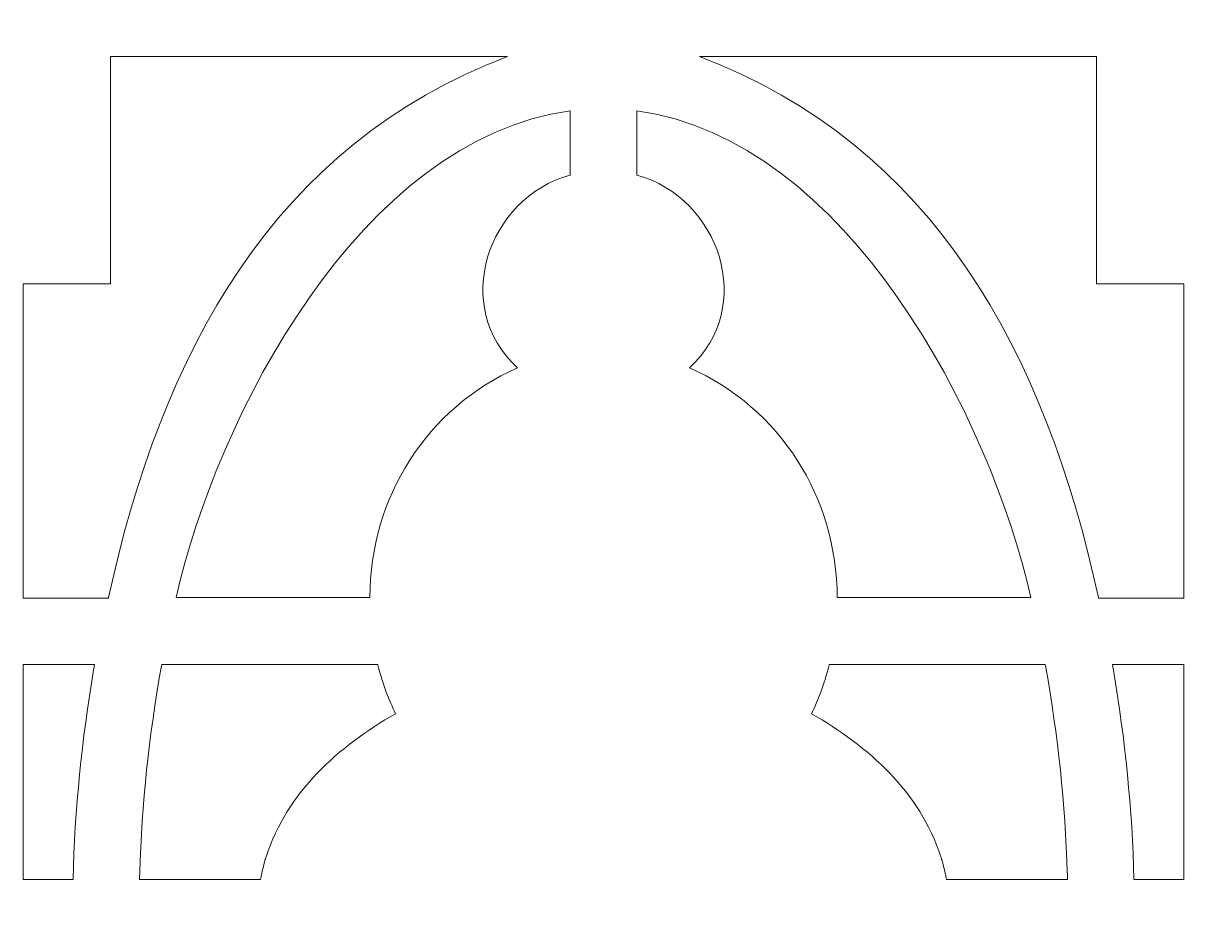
# Model space of a CAD drawing. Header units: centimetres. Extents: x -10 to 9.9, y -5 to 13.4.
# Drawn here: x 5.137 to 8.19, y 1.88 to 4.221 of the extents above; entities that cross this region are included whole.
import ezdxf

# ---------------------------------------------------------------- set-up
doc = ezdxf.new("R2010")
doc.units = ezdxf.units.CM
doc.header["$MEASUREMENT"] = 0
doc.layers.add('layer 1', color=7, linetype='Continuous')

msp = doc.modelspace()

# ---------------------------------------------------------------- linework, layer by layer
at = {"layer": 'layer 1', "color": 242, "lineweight": 9}
for points, knots in [([(0.17453, 13.44236), (0.17453, 13.44236), (0.34885, 13.44236), (0.34885, 13.44236), (0.34885, 13.44236), (0.34885, 13.44236), (9.75098, 13.44236), (9.75098, 13.44236), (9.75098, 13.44236), (9.75098, 13.44236), (9.9253, 13.44236), (9.9253, 13.44236), (9.9253, 13.44236), (9.9253, 13.44236), (9.9253, 13.26803), (9.9253, 13.26803), (9.9253, 13.26803), (9.9253, 13.26803), (9.9253, -4.82596), (9.9253, -4.82596), (9.9253, -4.82596), (9.9253, -4.82596), (9.9253, -5.00029), (9.9253, -5.00029), (9.9253, -5.00029), (9.9253, -5.00029), (9.75098, -5.00029), (9.75098, -5.00029), (9.75098, -5.00029), (9.75098, -5.00029), (0.34885, -5.00029), (0.34885, -5.00029), (0.34885, -5.00029), (0.34885, -5.00029), (0.17453, -5.00029), (0.17453, -5.00029), (0.17453, -5.00029), (0.17453, -5.00029), (0.17453, -4.82596), (0.17453, -4.82596), (0.17453, -4.82596), (0.17453, -4.82596), (0.17453, 13.26803), (0.17453, 13.26803), (0.17453, 13.26803), (0.17453, 13.26803), (0.17453, 13.44236), (0.17453, 13.44236)], [0, 0, 0, 0, 0.0769231, 0.0769231, 0.0769231, 0.0769231, 0.1538462, 0.1538462, 0.1538462, 0.1538462, 0.2307692, 0.2307692, 0.2307692, 0.2307692, 0.3076923, 0.3076923, 0.3076923, 0.3076923, 0.3846154, 0.3846154, 0.3846154, 0.3846154, 0.4615385, 0.4615385, 0.4615385, 0.4615385, 0.5384615, 0.5384615, 0.5384615, 0.5384615, 0.6153846, 0.6153846, 0.6153846, 0.6153846, 0.6923077, 0.6923077, 0.6923077, 0.6923077, 0.7692308, 0.7692308, 0.7692308, 0.7692308, 0.8461538, 0.8461538, 0.8461538, 0.8461538, 1, 1, 1, 1]), ([(5.1373, 2.7081), (5.1373, 2.7081), (5.1373, 3.53525), (5.1373, 3.53525), (5.1373, 3.53525), (5.1373, 3.53525), (5.35731, 3.53525), (5.35731, 3.53525), (5.35731, 3.53525), (5.35731, 3.53525), (5.36653, 3.53525), (5.36653, 3.53525), (5.36653, 3.53525), (5.36653, 3.53525), (5.36653, 4.13311), (5.36653, 4.13311), (5.36653, 4.13311), (5.36653, 4.13311), (6.41133, 4.13311), (6.41133, 4.13311), (6.41133, 4.13311), (5.79516, 3.90213), (5.49911, 3.34792), (5.36194, 2.70967), (5.36194, 2.70967), (5.36194, 2.70967), (5.36181, 2.70914), (5.36181, 2.70914), (5.36181, 2.70914), (5.36181, 2.70914), (5.36179, 2.70914), (5.36179, 2.70914), (5.36179, 2.70914), (5.36179, 2.70914), (5.36169, 2.70862), (5.36169, 2.70862), (5.36169, 2.70862), (5.36169, 2.70862), (5.36167, 2.7086), (5.36167, 2.7086), (5.36167, 2.7086), (5.36167, 2.7086), (5.36155, 2.7081), (5.36155, 2.7081), (5.36155, 2.7081), (5.36155, 2.7081), (5.36151, 2.7081), (5.36151, 2.7081), (5.36151, 2.7081), (5.36151, 2.7081), (5.1373, 2.7081), (5.1373, 2.7081)], [0, 0, 0, 0, 0.0714286, 0.0714286, 0.0714286, 0.0714286, 0.1428571, 0.1428571, 0.1428571, 0.1428571, 0.2142857, 0.2142857, 0.2142857, 0.2142857, 0.2857143, 0.2857143, 0.2857143, 0.2857143, 0.3571429, 0.3571429, 0.3571429, 0.3571429, 0.4285714, 0.4285714, 0.4285714, 0.4285714, 0.5, 0.5, 0.5, 0.5, 0.5714286, 0.5714286, 0.5714286, 0.5714286, 0.6428571, 0.6428571, 0.6428571, 0.6428571, 0.7142857, 0.7142857, 0.7142857, 0.7142857, 0.7857143, 0.7857143, 0.7857143, 0.7857143, 0.8571429, 0.8571429, 0.8571429, 0.8571429, 1, 1, 1, 1]), ([(6.91559, 4.13311), (6.91559, 4.13311), (7.96037, 4.13311), (7.96037, 4.13311), (7.96037, 4.13311), (7.96037, 4.13311), (7.96037, 3.53687), (7.96037, 3.53687), (7.96037, 3.53687), (7.96037, 3.53687), (7.96041, 3.53687), (7.96041, 3.53687), (7.96041, 3.53687), (7.96041, 3.53687), (7.96041, 3.53525), (7.96041, 3.53525), (7.96041, 3.53525), (7.96041, 3.53525), (7.96963, 3.53525), (7.96963, 3.53525), (7.96963, 3.53525), (7.96963, 3.53525), (7.97013, 3.53525), (7.97013, 3.53525), (7.97013, 3.53525), (7.97013, 3.53525), (7.97936, 3.53525), (7.97936, 3.53525), (7.97936, 3.53525), (7.97936, 3.53525), (7.97986, 3.53525), (7.97986, 3.53525), (7.97986, 3.53525), (7.97986, 3.53525), (7.98909, 3.53525), (7.98909, 3.53525), (7.98909, 3.53525), (7.98909, 3.53525), (7.98959, 3.53525), (7.98959, 3.53525), (7.98959, 3.53525), (7.98959, 3.53525), (7.99882, 3.53525), (7.99882, 3.53525), (7.99882, 3.53525), (7.99882, 3.53525), (7.99938, 3.53525), (7.99938, 3.53525), (7.99938, 3.53525), (7.99938, 3.53525), (8.0086, 3.53525), (8.0086, 3.53525), (8.0086, 3.53525), (8.0086, 3.53525), (8.00911, 3.53525), (8.00911, 3.53525), (8.00911, 3.53525), (8.00911, 3.53525), (8.01832, 3.53525), (8.01832, 3.53525), (8.01832, 3.53525), (8.01832, 3.53525), (8.01888, 3.53525), (8.01888, 3.53525), (8.01888, 3.53525), (8.01888, 3.53525), (8.02811, 3.53525), (8.02811, 3.53525), (8.02811, 3.53525), (8.02811, 3.53525), (8.02862, 3.53525), (8.02862, 3.53525), (8.02862, 3.53525), (8.02862, 3.53525), (8.03784, 3.53525), (8.03784, 3.53525), (8.03784, 3.53525), (8.03784, 3.53525), (8.03839, 3.53525), (8.03839, 3.53525), (8.03839, 3.53525), (8.03839, 3.53525), (8.04762, 3.53525), (8.04762, 3.53525), (8.04762, 3.53525), (8.04762, 3.53525), (8.04812, 3.53525), (8.04812, 3.53525), (8.04812, 3.53525), (8.04812, 3.53525), (8.05734, 3.53525), (8.05734, 3.53525), (8.05734, 3.53525), (8.05734, 3.53525), (8.05788, 3.53525), (8.05788, 3.53525), (8.05788, 3.53525), (8.05788, 3.53525), (8.0671, 3.53525), (8.0671, 3.53525), (8.0671, 3.53525), (8.0671, 3.53525), (8.0676, 3.53525), (8.0676, 3.53525), (8.0676, 3.53525), (8.0676, 3.53525), (8.07683, 3.53525), (8.07683, 3.53525), (8.07683, 3.53525), (8.07683, 3.53525), (8.0774, 3.53525), (8.0774, 3.53525), (8.0774, 3.53525), (8.0774, 3.53525), (8.08661, 3.53525), (8.08661, 3.53525), (8.08661, 3.53525), (8.08661, 3.53525), (8.08712, 3.53525), (8.08712, 3.53525), (8.08712, 3.53525), (8.08712, 3.53525), (8.09633, 3.53525), (8.09633, 3.53525), (8.09633, 3.53525), (8.09633, 3.53525), (8.0969, 3.53525), (8.0969, 3.53525), (8.0969, 3.53525), (8.0969, 3.53525), (8.10611, 3.53525), (8.10611, 3.53525), (8.10611, 3.53525), (8.10611, 3.53525), (8.10663, 3.53525), (8.10663, 3.53525), (8.10663, 3.53525), (8.10663, 3.53525), (8.11583, 3.53525), (8.11583, 3.53525), (8.11583, 3.53525), (8.11583, 3.53525), (8.1164, 3.53525), (8.1164, 3.53525), (8.1164, 3.53525), (8.1164, 3.53525), (8.12563, 3.53525), (8.12563, 3.53525), (8.12563, 3.53525), (8.12563, 3.53525), (8.12613, 3.53525), (8.12613, 3.53525), (8.12613, 3.53525), (8.12613, 3.53525), (8.13535, 3.53525), (8.13535, 3.53525), (8.13535, 3.53525), (8.13535, 3.53525), (8.13585, 3.53525), (8.13585, 3.53525), (8.13585, 3.53525), (8.13585, 3.53525), (8.14509, 3.53525), (8.14509, 3.53525), (8.14509, 3.53525), (8.14509, 3.53525), (8.14559, 3.53525), (8.14559, 3.53525), (8.14559, 3.53525), (8.14559, 3.53525), (8.15481, 3.53525), (8.15481, 3.53525), (8.15481, 3.53525), (8.15481, 3.53525), (8.15536, 3.53525), (8.15536, 3.53525), (8.15536, 3.53525), (8.15536, 3.53525), (8.16459, 3.53525), (8.16459, 3.53525), (8.16459, 3.53525), (8.16459, 3.53525), (8.16509, 3.53525), (8.16509, 3.53525), (8.16509, 3.53525), (8.16509, 3.53525), (8.17432, 3.53525), (8.17432, 3.53525), (8.17432, 3.53525), (8.17432, 3.53525), (8.17487, 3.53525), (8.17487, 3.53525), (8.17487, 3.53525), (8.17487, 3.53525), (8.18409, 3.53525), (8.18409, 3.53525), (8.18409, 3.53525), (8.18409, 3.53525), (8.18459, 3.53525), (8.18459, 3.53525), (8.18459, 3.53525), (8.18459, 3.53525), (8.18959, 3.53525), (8.18959, 3.53525), (8.18959, 3.53525), (8.18959, 3.53525), (8.18959, 2.7081), (8.18959, 2.7081), (8.18959, 2.7081), (8.18959, 2.7081), (7.96538, 2.7081), (7.96538, 2.7081), (7.96538, 2.7081), (7.96538, 2.7081), (7.96536, 2.7081), (7.96536, 2.7081), (7.96536, 2.7081), (7.96536, 2.7081), (7.96523, 2.70862), (7.96523, 2.70862), (7.96523, 2.70862), (7.96523, 2.70862), (7.96522, 2.70867), (7.96522, 2.70867), (7.96522, 2.70867), (7.96522, 2.70867), (7.96511, 2.70915), (7.96511, 2.70915), (7.96511, 2.70915), (7.96511, 2.70915), (7.96509, 2.70914), (7.96509, 2.70914), (7.96509, 2.70914), (7.96509, 2.70914), (7.96497, 2.70967), (7.96497, 2.70967), (7.96497, 2.70967), (7.82779, 3.34792), (7.53175, 3.90211), (6.91559, 4.13311)], [0, 0, 0, 0, 0.0163934, 0.0163934, 0.0163934, 0.0163934, 0.0327869, 0.0327869, 0.0327869, 0.0327869, 0.0491803, 0.0491803, 0.0491803, 0.0491803, 0.0655738, 0.0655738, 0.0655738, 0.0655738, 0.0819672, 0.0819672, 0.0819672, 0.0819672, 0.0983607, 0.0983607, 0.0983607, 0.0983607, 0.1147541, 0.1147541, 0.1147541, 0.1147541, 0.1311475, 0.1311475, 0.1311475, 0.1311475, 0.147541, 0.147541, 0.147541, 0.147541, 0.1639344, 0.1639344, 0.1639344, 0.1639344, 0.1803279, 0.1803279, 0.1803279, 0.1803279, 0.1967213, 0.1967213, 0.1967213, 0.1967213, 0.2131148, 0.2131148, 0.2131148, 0.2131148, 0.2295082, 0.2295082, 0.2295082, 0.2295082, 0.2459016, 0.2459016, 0.2459016, 0.2459016, 0.2622951, 0.2622951, 0.2622951, 0.2622951, 0.2786885, 0.2786885, 0.2786885, 0.2786885, 0.295082, 0.295082, 0.295082, 0.295082, 0.3114754, 0.3114754, 0.3114754, 0.3114754, 0.3278689, 0.3278689, 0.3278689, 0.3278689, 0.3442623, 0.3442623, 0.3442623, 0.3442623, 0.3606557, 0.3606557, 0.3606557, 0.3606557, 0.3770492, 0.3770492, 0.3770492, 0.3770492, 0.3934426, 0.3934426, 0.3934426, 0.3934426, 0.4098361, 0.4098361, 0.4098361, 0.4098361, 0.4262295, 0.4262295, 0.4262295, 0.4262295, 0.442623, 0.442623, 0.442623, 0.442623, 0.4590164, 0.4590164, 0.4590164, 0.4590164, 0.4754098, 0.4754098, 0.4754098, 0.4754098, 0.4918033, 0.4918033, 0.4918033, 0.4918033, 0.5081967, 0.5081967, 0.5081967, 0.5081967, 0.5245902, 0.5245902, 0.5245902, 0.5245902, 0.5409836, 0.5409836, 0.5409836, 0.5409836, 0.557377, 0.557377, 0.557377, 0.557377, 0.5737705, 0.5737705, 0.5737705, 0.5737705, 0.5901639, 0.5901639, 0.5901639, 0.5901639, 0.6065574, 0.6065574, 0.6065574, 0.6065574, 0.6229508, 0.6229508, 0.6229508, 0.6229508, 0.6393443, 0.6393443, 0.6393443, 0.6393443, 0.6557377, 0.6557377, 0.6557377, 0.6557377, 0.6721311, 0.6721311, 0.6721311, 0.6721311, 0.6885246, 0.6885246, 0.6885246, 0.6885246, 0.704918, 0.704918, 0.704918, 0.704918, 0.7213115, 0.7213115, 0.7213115, 0.7213115, 0.7377049, 0.7377049, 0.7377049, 0.7377049, 0.7540984, 0.7540984, 0.7540984, 0.7540984, 0.7704918, 0.7704918, 0.7704918, 0.7704918, 0.7868852, 0.7868852, 0.7868852, 0.7868852, 0.8032787, 0.8032787, 0.8032787, 0.8032787, 0.8196721, 0.8196721, 0.8196721, 0.8196721, 0.8360656, 0.8360656, 0.8360656, 0.8360656, 0.852459, 0.852459, 0.852459, 0.852459, 0.8688525, 0.8688525, 0.8688525, 0.8688525, 0.8852459, 0.8852459, 0.8852459, 0.8852459, 0.9016393, 0.9016393, 0.9016393, 0.9016393, 0.9180328, 0.9180328, 0.9180328, 0.9180328, 0.9344262, 0.9344262, 0.9344262, 0.9344262, 0.9508197, 0.9508197, 0.9508197, 0.9508197, 0.9672131, 0.9672131, 0.9672131, 0.9672131, 1, 1, 1, 1]), ([(5.5398, 2.7097), (5.64386, 3.1806), (6.02413, 3.91689), (6.57605, 3.99058), (6.57605, 3.99058), (6.57605, 3.99058), (6.57605, 3.82145), (6.57605, 3.82145), (6.57605, 3.82145), (6.35687, 3.76107), (6.26203, 3.47465), (6.43728, 3.31412), (6.43728, 3.31412), (6.43728, 3.31412), (6.43724, 3.3141), (6.43724, 3.3141), (6.43724, 3.3141), (6.19733, 3.20758), (6.05053, 2.9736), (6.04875, 2.70967), (6.04875, 2.70967), (6.04875, 2.70967), (5.5398, 2.7097), (5.5398, 2.7097)], [0, 0, 0, 0, 0.1428571, 0.1428571, 0.1428571, 0.1428571, 0.2857143, 0.2857143, 0.2857143, 0.2857143, 0.4285714, 0.4285714, 0.4285714, 0.4285714, 0.5714286, 0.5714286, 0.5714286, 0.5714286, 0.7142857, 0.7142857, 0.7142857, 0.7142857, 1, 1, 1, 1]), ([(7.7871, 2.70967), (7.68307, 3.18058), (7.30275, 3.91689), (6.75086, 3.99058), (6.75086, 3.99058), (6.75086, 3.99058), (6.75086, 3.82146), (6.75086, 3.82146), (6.75086, 3.82146), (6.97004, 3.76107), (7.06488, 3.47465), (6.88963, 3.31412), (6.88963, 3.31412), (6.88963, 3.31412), (6.88967, 3.3141), (6.88967, 3.3141), (6.88967, 3.3141), (7.12963, 3.20757), (7.2764, 2.9736), (7.27816, 2.70967), (7.27816, 2.70967), (7.27816, 2.70967), (7.7871, 2.70967), (7.7871, 2.70967)], [0, 0, 0, 0, 0.1428571, 0.1428571, 0.1428571, 0.1428571, 0.2857143, 0.2857143, 0.2857143, 0.2857143, 0.4285714, 0.4285714, 0.4285714, 0.4285714, 0.5714286, 0.5714286, 0.5714286, 0.5714286, 0.7142857, 0.7142857, 0.7142857, 0.7142857, 1, 1, 1, 1]), ([(5.1373, 1.96795), (5.1373, 1.96795), (5.1373, 2.53377), (5.1373, 2.53377), (5.1373, 2.53377), (5.1373, 2.53377), (5.32479, 2.53377), (5.32479, 2.53377), (5.32479, 2.53377), (5.32479, 2.53377), (5.32362, 2.52687), (5.32362, 2.52687), (5.32362, 2.52687), (5.32362, 2.52687), (5.32361, 2.52687), (5.32361, 2.52687), (5.32361, 2.52687), (5.32361, 2.52687), (5.3236, 2.52687), (5.3236, 2.52687), (5.3236, 2.52687), (5.3236, 2.52687), (5.32358, 2.52687), (5.32358, 2.52687), (5.32358, 2.52687), (5.32358, 2.52687), (5.32211, 2.51837), (5.32211, 2.51837), (5.32211, 2.51837), (5.32211, 2.51837), (5.32209, 2.51837), (5.32209, 2.51837), (5.32209, 2.51837), (5.32209, 2.51837), (5.32207, 2.51837), (5.32207, 2.51837), (5.32207, 2.51837), (5.32207, 2.51837), (5.32206, 2.51837), (5.32206, 2.51837), (5.32206, 2.51837), (5.29188, 2.33651), (5.27277, 2.15213), (5.26824, 1.96795), (5.26824, 1.96795), (5.26824, 1.96795), (5.26822, 1.96795), (5.26822, 1.96795), (5.26822, 1.96795), (5.26822, 1.96795), (5.1373, 1.96795), (5.1373, 1.96795)], [0, 0, 0, 0, 0.0714286, 0.0714286, 0.0714286, 0.0714286, 0.1428571, 0.1428571, 0.1428571, 0.1428571, 0.2142857, 0.2142857, 0.2142857, 0.2142857, 0.2857143, 0.2857143, 0.2857143, 0.2857143, 0.3571429, 0.3571429, 0.3571429, 0.3571429, 0.4285714, 0.4285714, 0.4285714, 0.4285714, 0.5, 0.5, 0.5, 0.5, 0.5714286, 0.5714286, 0.5714286, 0.5714286, 0.6428571, 0.6428571, 0.6428571, 0.6428571, 0.7142857, 0.7142857, 0.7142857, 0.7142857, 0.7857143, 0.7857143, 0.7857143, 0.7857143, 0.8571429, 0.8571429, 0.8571429, 0.8571429, 1, 1, 1, 1]), ([(6.11644, 2.40399), (5.96579, 2.31756), (5.83162, 2.19838), (5.77641, 2.0276), (5.77641, 2.0276), (5.77641, 2.0276), (5.77639, 2.0276), (5.77639, 2.0276), (5.77639, 2.0276), (5.77639, 2.0276), (5.77575, 2.02565), (5.77575, 2.02565), (5.77575, 2.02565), (5.77575, 2.02565), (5.77575, 2.02565), (5.77575, 2.02565), (5.77575, 2.02565), (5.77575, 2.02565), (5.77429, 2.0208), (5.77429, 2.0208), (5.77429, 2.0208), (5.77429, 2.0208), (5.77427, 2.0208), (5.77427, 2.0208), (5.77427, 2.0208), (5.77427, 2.0208), (5.77402, 2.01987), (5.77402, 2.01987), (5.77402, 2.01987), (5.77402, 2.01987), (5.774, 2.01987), (5.774, 2.01987), (5.774, 2.01987), (5.774, 2.01987), (5.77397, 2.01978), (5.77397, 2.01978), (5.77397, 2.01978), (5.77397, 2.01978), (5.77395, 2.01978), (5.77395, 2.01978), (5.77395, 2.01978), (5.77395, 2.01978), (5.77228, 2.01399), (5.77228, 2.01399), (5.77228, 2.01399), (5.77228, 2.01399), (5.77227, 2.01399), (5.77227, 2.01399), (5.77227, 2.01399), (5.77227, 2.01399), (5.77205, 2.01314), (5.77205, 2.01314), (5.77205, 2.01314), (5.77205, 2.01314), (5.77203, 2.01314), (5.77203, 2.01314), (5.77203, 2.01314), (5.77203, 2.01314), (5.77025, 2.0067), (5.77025, 2.0067), (5.77025, 2.0067), (5.77025, 2.0067), (5.77023, 2.00674), (5.77023, 2.00674), (5.77023, 2.00674), (5.77023, 2.00674), (5.77006, 2.00596), (5.77006, 2.00596), (5.77006, 2.00596), (5.77006, 2.00596), (5.77004, 2.00596), (5.77004, 2.00596), (5.77004, 2.00596), (5.77004, 2.00596), (5.76814, 1.99866), (5.76814, 1.99866), (5.76814, 1.99866), (5.76814, 1.99866), (5.76812, 1.99868), (5.76812, 1.99868), (5.76812, 1.99868), (5.76812, 1.99868), (5.7681, 1.99851), (5.7681, 1.99851), (5.7681, 1.99851), (5.7681, 1.99851), (5.76808, 1.99853), (5.76808, 1.99853), (5.76808, 1.99853), (5.76808, 1.99853), (5.76692, 1.99377), (5.76692, 1.99377), (5.76692, 1.99377), (5.76692, 1.99377), (5.7669, 1.99377), (5.7669, 1.99377), (5.7669, 1.99377), (5.7669, 1.99377), (5.7667, 1.99287), (5.7667, 1.99287), (5.7667, 1.99287), (5.7667, 1.99287), (5.76669, 1.99287), (5.76669, 1.99287), (5.76669, 1.99287), (5.76669, 1.99287), (5.76479, 1.98461), (5.76479, 1.98461), (5.76479, 1.98461), (5.76479, 1.98461), (5.76478, 1.98461), (5.76478, 1.98461), (5.76478, 1.98461), (5.76478, 1.98461), (5.76458, 1.98372), (5.76458, 1.98372), (5.76458, 1.98372), (5.76458, 1.98372), (5.76457, 1.98372), (5.76457, 1.98372), (5.76457, 1.98372), (5.76457, 1.98372), (5.76344, 1.97825), (5.76344, 1.97825), (5.76344, 1.97825), (5.76344, 1.97825), (5.76342, 1.97825), (5.76342, 1.97825), (5.76342, 1.97825), (5.76342, 1.97825), (5.76326, 1.97737), (5.76326, 1.97737), (5.76326, 1.97737), (5.76326, 1.97737), (5.76324, 1.97737), (5.76324, 1.97737), (5.76324, 1.97737), (5.76324, 1.97737), (5.76303, 1.97631), (5.76303, 1.97631), (5.76303, 1.97631), (5.76303, 1.97631), (5.76301, 1.97631), (5.76301, 1.97631), (5.76301, 1.97631), (5.76301, 1.97631), (5.76196, 1.97095), (5.76196, 1.97095), (5.76196, 1.97095), (5.76196, 1.97095), (5.76195, 1.97093), (5.76195, 1.97093), (5.76195, 1.97093), (5.76195, 1.97093), (5.76138, 1.96797), (5.76138, 1.96797), (5.76138, 1.96797), (5.76138, 1.96797), (5.76139, 1.96795), (5.76139, 1.96795), (5.76139, 1.96795), (5.76139, 1.96795), (5.76134, 1.96792), (5.76134, 1.96792), (5.76134, 1.96792), (5.76134, 1.96792), (5.44311, 1.96799), (5.44311, 1.96799), (5.44311, 1.96799), (5.44311, 1.96799), (5.44327, 1.97556), (5.44327, 1.97556), (5.44327, 1.97556), (5.44327, 1.97556), (5.44327, 1.97556), (5.44327, 1.97556), (5.44327, 1.97556), (5.44327, 1.97556), (5.44334, 1.97556), (5.44334, 1.97556), (5.44334, 1.97556), (5.44334, 1.97556), (5.44334, 1.97561), (5.44334, 1.97561), (5.44334, 1.97561), (5.44334, 1.97561), (5.44354, 1.98478), (5.44354, 1.98478), (5.44354, 1.98478), (5.44354, 1.98478), (5.44356, 1.9848), (5.44356, 1.9848), (5.44356, 1.9848), (5.44356, 1.9848), (5.44357, 1.9848), (5.44357, 1.9848), (5.44357, 1.9848), (5.44357, 1.9848), (5.44357, 1.98485), (5.44357, 1.98485), (5.44357, 1.98485), (5.44874, 2.16639), (5.46849, 2.34756), (5.50007, 2.5253), (5.50007, 2.5253), (5.50007, 2.5253), (5.50007, 2.5253), (5.50007, 2.5253), (5.50007, 2.5253), (5.50007, 2.5253), (5.5001, 2.5253), (5.5001, 2.5253), (5.5001, 2.5253), (5.5001, 2.5253), (5.50011, 2.5253), (5.50011, 2.5253), (5.50011, 2.5253), (5.50011, 2.5253), (5.5016, 2.53377), (5.5016, 2.53377), (5.5016, 2.53377), (5.5016, 2.53377), (5.50161, 2.53377), (5.50161, 2.53377), (5.50161, 2.53377), (5.50161, 2.53377), (5.50163, 2.53377), (5.50163, 2.53377), (5.50163, 2.53377), (5.50163, 2.53377), (5.50165, 2.53377), (5.50165, 2.53377), (5.50165, 2.53377), (5.50165, 2.53377), (6.06953, 2.53377), (6.06953, 2.53377), (6.06953, 2.53377), (6.06953, 2.53377), (6.06954, 2.53377), (6.06954, 2.53377), (6.06954, 2.53377), (6.06954, 2.53377), (6.0701, 2.53163), (6.0701, 2.53163), (6.0701, 2.53163), (6.0701, 2.53163), (6.07012, 2.53163), (6.07012, 2.53163), (6.07012, 2.53163), (6.07012, 2.53163), (6.07063, 2.52949), (6.07063, 2.52949), (6.07063, 2.52949), (6.07063, 2.52949), (6.07065, 2.52949), (6.07065, 2.52949), (6.07065, 2.52949), (6.07065, 2.52949), (6.0712, 2.52736), (6.0712, 2.52736), (6.0712, 2.52736), (6.0712, 2.52736), (6.07121, 2.52736), (6.07121, 2.52736), (6.07121, 2.52736), (6.07121, 2.52736), (6.0717, 2.52525), (6.0717, 2.52525), (6.0717, 2.52525), (6.0717, 2.52525), (6.07175, 2.52528), (6.07175, 2.52528), (6.07175, 2.52528), (6.08256, 2.48371), (6.0978, 2.44282), (6.11644, 2.40399)], [0, 0, 0, 0, 0.0142857, 0.0142857, 0.0142857, 0.0142857, 0.0285714, 0.0285714, 0.0285714, 0.0285714, 0.0428571, 0.0428571, 0.0428571, 0.0428571, 0.0571429, 0.0571429, 0.0571429, 0.0571429, 0.0714286, 0.0714286, 0.0714286, 0.0714286, 0.0857143, 0.0857143, 0.0857143, 0.0857143, 0.1, 0.1, 0.1, 0.1, 0.1142857, 0.1142857, 0.1142857, 0.1142857, 0.1285714, 0.1285714, 0.1285714, 0.1285714, 0.1428571, 0.1428571, 0.1428571, 0.1428571, 0.1571429, 0.1571429, 0.1571429, 0.1571429, 0.1714286, 0.1714286, 0.1714286, 0.1714286, 0.1857143, 0.1857143, 0.1857143, 0.1857143, 0.2, 0.2, 0.2, 0.2, 0.2142857, 0.2142857, 0.2142857, 0.2142857, 0.2285714, 0.2285714, 0.2285714, 0.2285714, 0.2428571, 0.2428571, 0.2428571, 0.2428571, 0.2571429, 0.2571429, 0.2571429, 0.2571429, 0.2714286, 0.2714286, 0.2714286, 0.2714286, 0.2857143, 0.2857143, 0.2857143, 0.2857143, 0.3, 0.3, 0.3, 0.3, 0.3142857, 0.3142857, 0.3142857, 0.3142857, 0.3285714, 0.3285714, 0.3285714, 0.3285714, 0.3428571, 0.3428571, 0.3428571, 0.3428571, 0.3571429, 0.3571429, 0.3571429, 0.3571429, 0.3714286, 0.3714286, 0.3714286, 0.3714286, 0.3857143, 0.3857143, 0.3857143, 0.3857143, 0.4, 0.4, 0.4, 0.4, 0.4142857, 0.4142857, 0.4142857, 0.4142857, 0.4285714, 0.4285714, 0.4285714, 0.4285714, 0.4428571, 0.4428571, 0.4428571, 0.4428571, 0.4571429, 0.4571429, 0.4571429, 0.4571429, 0.4714286, 0.4714286, 0.4714286, 0.4714286, 0.4857143, 0.4857143, 0.4857143, 0.4857143, 0.5, 0.5, 0.5, 0.5, 0.5142857, 0.5142857, 0.5142857, 0.5142857, 0.5285714, 0.5285714, 0.5285714, 0.5285714, 0.5428571, 0.5428571, 0.5428571, 0.5428571, 0.5571429, 0.5571429, 0.5571429, 0.5571429, 0.5714286, 0.5714286, 0.5714286, 0.5714286, 0.5857143, 0.5857143, 0.5857143, 0.5857143, 0.6, 0.6, 0.6, 0.6, 0.6142857, 0.6142857, 0.6142857, 0.6142857, 0.6285714, 0.6285714, 0.6285714, 0.6285714, 0.6428571, 0.6428571, 0.6428571, 0.6428571, 0.6571429, 0.6571429, 0.6571429, 0.6571429, 0.6714286, 0.6714286, 0.6714286, 0.6714286, 0.6857143, 0.6857143, 0.6857143, 0.6857143, 0.7, 0.7, 0.7, 0.7, 0.7142857, 0.7142857, 0.7142857, 0.7142857, 0.7285714, 0.7285714, 0.7285714, 0.7285714, 0.7428571, 0.7428571, 0.7428571, 0.7428571, 0.7571429, 0.7571429, 0.7571429, 0.7571429, 0.7714286, 0.7714286, 0.7714286, 0.7714286, 0.7857143, 0.7857143, 0.7857143, 0.7857143, 0.8, 0.8, 0.8, 0.8, 0.8142857, 0.8142857, 0.8142857, 0.8142857, 0.8285714, 0.8285714, 0.8285714, 0.8285714, 0.8428571, 0.8428571, 0.8428571, 0.8428571, 0.8571429, 0.8571429, 0.8571429, 0.8571429, 0.8714286, 0.8714286, 0.8714286, 0.8714286, 0.8857143, 0.8857143, 0.8857143, 0.8857143, 0.9, 0.9, 0.9, 0.9, 0.9142857, 0.9142857, 0.9142857, 0.9142857, 0.9285714, 0.9285714, 0.9285714, 0.9285714, 0.9428571, 0.9428571, 0.9428571, 0.9428571, 0.9571429, 0.9571429, 0.9571429, 0.9571429, 0.9714286, 0.9714286, 0.9714286, 0.9714286, 1, 1, 1, 1]), ([(7.21047, 2.40399), (7.36111, 2.31756), (7.49529, 2.19838), (7.5505, 2.0276), (7.5505, 2.0276), (7.5505, 2.0276), (7.55051, 2.0276), (7.55051, 2.0276), (7.55051, 2.0276), (7.55051, 2.0276), (7.55113, 2.02565), (7.55113, 2.02565), (7.55113, 2.02565), (7.55113, 2.02565), (7.55116, 2.02565), (7.55116, 2.02565), (7.55116, 2.02565), (7.55116, 2.02565), (7.55262, 2.0208), (7.55262, 2.0208), (7.55262, 2.0208), (7.55262, 2.0208), (7.55263, 2.0208), (7.55263, 2.0208), (7.55263, 2.0208), (7.55263, 2.0208), (7.55291, 2.01987), (7.55291, 2.01987), (7.55291, 2.01987), (7.55291, 2.01987), (7.55291, 2.01987), (7.55291, 2.01987), (7.55291, 2.01987), (7.55291, 2.01987), (7.55292, 2.01978), (7.55292, 2.01978), (7.55292, 2.01978), (7.55292, 2.01978), (7.55294, 2.01978), (7.55294, 2.01978), (7.55294, 2.01978), (7.55294, 2.01978), (7.55462, 2.01399), (7.55462, 2.01399), (7.55462, 2.01399), (7.55462, 2.01399), (7.55464, 2.01399), (7.55464, 2.01399), (7.55464, 2.01399), (7.55464, 2.01399), (7.55486, 2.01314), (7.55486, 2.01314), (7.55486, 2.01314), (7.55486, 2.01314), (7.55488, 2.01313), (7.55488, 2.01313), (7.55488, 2.01313), (7.55488, 2.01313), (7.55667, 2.0067), (7.55667, 2.0067), (7.55667, 2.0067), (7.55667, 2.0067), (7.55667, 2.0067), (7.55667, 2.0067), (7.55667, 2.0067), (7.55667, 2.0067), (7.55685, 2.00596), (7.55685, 2.00596), (7.55685, 2.00596), (7.55685, 2.00596), (7.55687, 2.00596), (7.55687, 2.00596), (7.55687, 2.00596), (7.55687, 2.00596), (7.55877, 1.99868), (7.55877, 1.99868), (7.55877, 1.99868), (7.55877, 1.99868), (7.55879, 1.99868), (7.55879, 1.99868), (7.55879, 1.99868), (7.55879, 1.99868), (7.5588, 1.99853), (7.5588, 1.99853), (7.5588, 1.99853), (7.5588, 1.99853), (7.55882, 1.99853), (7.55882, 1.99853), (7.55882, 1.99853), (7.55882, 1.99853), (7.55999, 1.99377), (7.55999, 1.99377), (7.55999, 1.99377), (7.55999, 1.99377), (7.56001, 1.99377), (7.56001, 1.99377), (7.56001, 1.99377), (7.56001, 1.99377), (7.56021, 1.99287), (7.56021, 1.99287), (7.56021, 1.99287), (7.56021, 1.99287), (7.56022, 1.99285), (7.56022, 1.99285), (7.56022, 1.99285), (7.56022, 1.99285), (7.56213, 1.98462), (7.56213, 1.98462), (7.56213, 1.98462), (7.56213, 1.98462), (7.56215, 1.9846), (7.56215, 1.9846), (7.56215, 1.9846), (7.56215, 1.9846), (7.56232, 1.98372), (7.56232, 1.98372), (7.56232, 1.98372), (7.56232, 1.98372), (7.56234, 1.98372), (7.56234, 1.98372), (7.56234, 1.98372), (7.56234, 1.98372), (7.56347, 1.97823), (7.56347, 1.97823), (7.56347, 1.97823), (7.56347, 1.97823), (7.56349, 1.97825), (7.56349, 1.97825), (7.56349, 1.97825), (7.56349, 1.97825), (7.56365, 1.97737), (7.56365, 1.97737), (7.56365, 1.97737), (7.56365, 1.97737), (7.56367, 1.97737), (7.56367, 1.97737), (7.56367, 1.97737), (7.56367, 1.97737), (7.56388, 1.97631), (7.56388, 1.97631), (7.56388, 1.97631), (7.56388, 1.97631), (7.5639, 1.97631), (7.5639, 1.97631), (7.5639, 1.97631), (7.5639, 1.97631), (7.56495, 1.97093), (7.56495, 1.97093), (7.56495, 1.97093), (7.56495, 1.97093), (7.56496, 1.97093), (7.56496, 1.97093), (7.56496, 1.97093), (7.56496, 1.97093), (7.56553, 1.96795), (7.56553, 1.96795), (7.56553, 1.96795), (7.56553, 1.96795), (7.56555, 1.96795), (7.56555, 1.96795), (7.56555, 1.96795), (7.56555, 1.96795), (7.56557, 1.96795), (7.56557, 1.96795), (7.56557, 1.96795), (7.56557, 1.96795), (7.8838, 1.96795), (7.8838, 1.96795), (7.8838, 1.96795), (7.8838, 1.96795), (7.88361, 1.97558), (7.88361, 1.97558), (7.88361, 1.97558), (7.88361, 1.97558), (7.88359, 1.97556), (7.88359, 1.97556), (7.88359, 1.97556), (7.88359, 1.97556), (7.88357, 1.97554), (7.88357, 1.97554), (7.88357, 1.97554), (7.88357, 1.97554), (7.88357, 1.97559), (7.88357, 1.97559), (7.88357, 1.97559), (7.88357, 1.97559), (7.88337, 1.9848), (7.88337, 1.9848), (7.88337, 1.9848), (7.88337, 1.9848), (7.88335, 1.9848), (7.88335, 1.9848), (7.88335, 1.9848), (7.88335, 1.9848), (7.88333, 1.9848), (7.88333, 1.9848), (7.88333, 1.9848), (7.88333, 1.9848), (7.88333, 1.98483), (7.88333, 1.98483), (7.88333, 1.98483), (7.87817, 2.16639), (7.85842, 2.34756), (7.82684, 2.5253), (7.82684, 2.5253), (7.82684, 2.5253), (7.82683, 2.5253), (7.82683, 2.5253), (7.82683, 2.5253), (7.82683, 2.5253), (7.82681, 2.52528), (7.82681, 2.52528), (7.82681, 2.52528), (7.82681, 2.52528), (7.8268, 2.5253), (7.8268, 2.5253), (7.8268, 2.5253), (7.8268, 2.5253), (7.82531, 2.53378), (7.82531, 2.53378), (7.82531, 2.53378), (7.82531, 2.53378), (7.8253, 2.53377), (7.8253, 2.53377), (7.8253, 2.53377), (7.8253, 2.53377), (7.82528, 2.53377), (7.82528, 2.53377), (7.82528, 2.53377), (7.82528, 2.53377), (7.82526, 2.53377), (7.82526, 2.53377), (7.82526, 2.53377), (7.82526, 2.53377), (7.25738, 2.53377), (7.25738, 2.53377), (7.25738, 2.53377), (7.25738, 2.53377), (7.25736, 2.53377), (7.25736, 2.53377), (7.25736, 2.53377), (7.25736, 2.53377), (7.25681, 2.53163), (7.25681, 2.53163), (7.25681, 2.53163), (7.25681, 2.53163), (7.25678, 2.53163), (7.25678, 2.53163), (7.25678, 2.53163), (7.25678, 2.53163), (7.25627, 2.52949), (7.25627, 2.52949), (7.25627, 2.52949), (7.25627, 2.52949), (7.25626, 2.52949), (7.25626, 2.52949), (7.25626, 2.52949), (7.25626, 2.52949), (7.25571, 2.52736), (7.25571, 2.52736), (7.25571, 2.52736), (7.25571, 2.52736), (7.2557, 2.52736), (7.2557, 2.52736), (7.2557, 2.52736), (7.2557, 2.52736), (7.25518, 2.52525), (7.25518, 2.52525), (7.25518, 2.52525), (7.25518, 2.52525), (7.25516, 2.52525), (7.25516, 2.52525), (7.25516, 2.52525), (7.24436, 2.48371), (7.22911, 2.44282), (7.21047, 2.40399)], [0, 0, 0, 0, 0.0142857, 0.0142857, 0.0142857, 0.0142857, 0.0285714, 0.0285714, 0.0285714, 0.0285714, 0.0428571, 0.0428571, 0.0428571, 0.0428571, 0.0571429, 0.0571429, 0.0571429, 0.0571429, 0.0714286, 0.0714286, 0.0714286, 0.0714286, 0.0857143, 0.0857143, 0.0857143, 0.0857143, 0.1, 0.1, 0.1, 0.1, 0.1142857, 0.1142857, 0.1142857, 0.1142857, 0.1285714, 0.1285714, 0.1285714, 0.1285714, 0.1428571, 0.1428571, 0.1428571, 0.1428571, 0.1571429, 0.1571429, 0.1571429, 0.1571429, 0.1714286, 0.1714286, 0.1714286, 0.1714286, 0.1857143, 0.1857143, 0.1857143, 0.1857143, 0.2, 0.2, 0.2, 0.2, 0.2142857, 0.2142857, 0.2142857, 0.2142857, 0.2285714, 0.2285714, 0.2285714, 0.2285714, 0.2428571, 0.2428571, 0.2428571, 0.2428571, 0.2571429, 0.2571429, 0.2571429, 0.2571429, 0.2714286, 0.2714286, 0.2714286, 0.2714286, 0.2857143, 0.2857143, 0.2857143, 0.2857143, 0.3, 0.3, 0.3, 0.3, 0.3142857, 0.3142857, 0.3142857, 0.3142857, 0.3285714, 0.3285714, 0.3285714, 0.3285714, 0.3428571, 0.3428571, 0.3428571, 0.3428571, 0.3571429, 0.3571429, 0.3571429, 0.3571429, 0.3714286, 0.3714286, 0.3714286, 0.3714286, 0.3857143, 0.3857143, 0.3857143, 0.3857143, 0.4, 0.4, 0.4, 0.4, 0.4142857, 0.4142857, 0.4142857, 0.4142857, 0.4285714, 0.4285714, 0.4285714, 0.4285714, 0.4428571, 0.4428571, 0.4428571, 0.4428571, 0.4571429, 0.4571429, 0.4571429, 0.4571429, 0.4714286, 0.4714286, 0.4714286, 0.4714286, 0.4857143, 0.4857143, 0.4857143, 0.4857143, 0.5, 0.5, 0.5, 0.5, 0.5142857, 0.5142857, 0.5142857, 0.5142857, 0.5285714, 0.5285714, 0.5285714, 0.5285714, 0.5428571, 0.5428571, 0.5428571, 0.5428571, 0.5571429, 0.5571429, 0.5571429, 0.5571429, 0.5714286, 0.5714286, 0.5714286, 0.5714286, 0.5857143, 0.5857143, 0.5857143, 0.5857143, 0.6, 0.6, 0.6, 0.6, 0.6142857, 0.6142857, 0.6142857, 0.6142857, 0.6285714, 0.6285714, 0.6285714, 0.6285714, 0.6428571, 0.6428571, 0.6428571, 0.6428571, 0.6571429, 0.6571429, 0.6571429, 0.6571429, 0.6714286, 0.6714286, 0.6714286, 0.6714286, 0.6857143, 0.6857143, 0.6857143, 0.6857143, 0.7, 0.7, 0.7, 0.7, 0.7142857, 0.7142857, 0.7142857, 0.7142857, 0.7285714, 0.7285714, 0.7285714, 0.7285714, 0.7428571, 0.7428571, 0.7428571, 0.7428571, 0.7571429, 0.7571429, 0.7571429, 0.7571429, 0.7714286, 0.7714286, 0.7714286, 0.7714286, 0.7857143, 0.7857143, 0.7857143, 0.7857143, 0.8, 0.8, 0.8, 0.8, 0.8142857, 0.8142857, 0.8142857, 0.8142857, 0.8285714, 0.8285714, 0.8285714, 0.8285714, 0.8428571, 0.8428571, 0.8428571, 0.8428571, 0.8571429, 0.8571429, 0.8571429, 0.8571429, 0.8714286, 0.8714286, 0.8714286, 0.8714286, 0.8857143, 0.8857143, 0.8857143, 0.8857143, 0.9, 0.9, 0.9, 0.9, 0.9142857, 0.9142857, 0.9142857, 0.9142857, 0.9285714, 0.9285714, 0.9285714, 0.9285714, 0.9428571, 0.9428571, 0.9428571, 0.9428571, 0.9571429, 0.9571429, 0.9571429, 0.9571429, 0.9714286, 0.9714286, 0.9714286, 0.9714286, 1, 1, 1, 1]), ([(8.05867, 1.96795), (8.05867, 1.96795), (8.05869, 1.96795), (8.05869, 1.96795), (8.05869, 1.96795), (8.05869, 1.96795), (8.18959, 1.96795), (8.18959, 1.96795), (8.18959, 1.96795), (8.18959, 1.96795), (8.18958, 1.98359), (8.18958, 1.98359), (8.18958, 1.98359), (8.18958, 1.98359), (8.18959, 2.00949), (8.18959, 2.00949), (8.18959, 2.00949), (8.18959, 2.00949), (8.18959, 2.03537), (8.18959, 2.03537), (8.18959, 2.03537), (8.18959, 2.03537), (8.18959, 2.06126), (8.18959, 2.06126), (8.18959, 2.06126), (8.18959, 2.06126), (8.18959, 2.08715), (8.18959, 2.08715), (8.18959, 2.08715), (8.18959, 2.08715), (8.18959, 2.11302), (8.18959, 2.11302), (8.18959, 2.11302), (8.18959, 2.11302), (8.18959, 2.13892), (8.18959, 2.13892), (8.18959, 2.13892), (8.18959, 2.13892), (8.18959, 2.1648), (8.18959, 2.1648), (8.18959, 2.1648), (8.18959, 2.1648), (8.18959, 2.1907), (8.18959, 2.1907), (8.18959, 2.1907), (8.18959, 2.1907), (8.18959, 2.21658), (8.18959, 2.21658), (8.18959, 2.21658), (8.18959, 2.21658), (8.18959, 2.24248), (8.18959, 2.24248), (8.18959, 2.24248), (8.18959, 2.24248), (8.18959, 2.26835), (8.18959, 2.26835), (8.18959, 2.26835), (8.18959, 2.26835), (8.18959, 2.29424), (8.18959, 2.29424), (8.18959, 2.29424), (8.18959, 2.29424), (8.18959, 2.3201), (8.18959, 2.3201), (8.18959, 2.3201), (8.18959, 2.3201), (8.18959, 2.34602), (8.18959, 2.34602), (8.18959, 2.34602), (8.18959, 2.34602), (8.18959, 2.37191), (8.18959, 2.37191), (8.18959, 2.37191), (8.18959, 2.37191), (8.18959, 2.39779), (8.18959, 2.39779), (8.18959, 2.39779), (8.18959, 2.39779), (8.18959, 2.42367), (8.18959, 2.42367), (8.18959, 2.42367), (8.18959, 2.42367), (8.18959, 2.44959), (8.18959, 2.44959), (8.18959, 2.44959), (8.18959, 2.44959), (8.18958, 2.47544), (8.18958, 2.47544), (8.18958, 2.47544), (8.18958, 2.47544), (8.18959, 2.50135), (8.18959, 2.50135), (8.18959, 2.50135), (8.18959, 2.50135), (8.18959, 2.52722), (8.18959, 2.52722), (8.18959, 2.52722), (8.18959, 2.52722), (8.18959, 2.53377), (8.18959, 2.53377), (8.18959, 2.53377), (8.18959, 2.53377), (8.00212, 2.53377), (8.00212, 2.53377), (8.00212, 2.53377), (8.00212, 2.53377), (8.00329, 2.52687), (8.00329, 2.52687), (8.00329, 2.52687), (8.00329, 2.52687), (8.0033, 2.52684), (8.0033, 2.52684), (8.0033, 2.52684), (8.0033, 2.52684), (8.00332, 2.52687), (8.00332, 2.52687), (8.00332, 2.52687), (8.00332, 2.52687), (8.00333, 2.52687), (8.00333, 2.52687), (8.00333, 2.52687), (8.00333, 2.52687), (8.00481, 2.51837), (8.00481, 2.51837), (8.00481, 2.51837), (8.00481, 2.51837), (8.00482, 2.51837), (8.00482, 2.51837), (8.00482, 2.51837), (8.00482, 2.51837), (8.00483, 2.51837), (8.00483, 2.51837), (8.00483, 2.51837), (8.00483, 2.51837), (8.00485, 2.51837), (8.00485, 2.51837), (8.00485, 2.51837), (8.03502, 2.33651), (8.05413, 2.15213), (8.05867, 1.96795)], [0, 0, 0, 0, 0.0277778, 0.0277778, 0.0277778, 0.0277778, 0.0555556, 0.0555556, 0.0555556, 0.0555556, 0.0833333, 0.0833333, 0.0833333, 0.0833333, 0.1111111, 0.1111111, 0.1111111, 0.1111111, 0.1388889, 0.1388889, 0.1388889, 0.1388889, 0.1666667, 0.1666667, 0.1666667, 0.1666667, 0.1944444, 0.1944444, 0.1944444, 0.1944444, 0.2222222, 0.2222222, 0.2222222, 0.2222222, 0.25, 0.25, 0.25, 0.25, 0.2777778, 0.2777778, 0.2777778, 0.2777778, 0.3055556, 0.3055556, 0.3055556, 0.3055556, 0.3333333, 0.3333333, 0.3333333, 0.3333333, 0.3611111, 0.3611111, 0.3611111, 0.3611111, 0.3888889, 0.3888889, 0.3888889, 0.3888889, 0.4166667, 0.4166667, 0.4166667, 0.4166667, 0.4444444, 0.4444444, 0.4444444, 0.4444444, 0.4722222, 0.4722222, 0.4722222, 0.4722222, 0.5, 0.5, 0.5, 0.5, 0.5277778, 0.5277778, 0.5277778, 0.5277778, 0.5555556, 0.5555556, 0.5555556, 0.5555556, 0.5833333, 0.5833333, 0.5833333, 0.5833333, 0.6111111, 0.6111111, 0.6111111, 0.6111111, 0.6388889, 0.6388889, 0.6388889, 0.6388889, 0.6666667, 0.6666667, 0.6666667, 0.6666667, 0.6944444, 0.6944444, 0.6944444, 0.6944444, 0.7222222, 0.7222222, 0.7222222, 0.7222222, 0.75, 0.75, 0.75, 0.75, 0.7777778, 0.7777778, 0.7777778, 0.7777778, 0.8055556, 0.8055556, 0.8055556, 0.8055556, 0.8333333, 0.8333333, 0.8333333, 0.8333333, 0.8611111, 0.8611111, 0.8611111, 0.8611111, 0.8888889, 0.8888889, 0.8888889, 0.8888889, 0.9166667, 0.9166667, 0.9166667, 0.9166667, 0.9444444, 0.9444444, 0.9444444, 0.9444444, 1, 1, 1, 1])]:
    msp.add_open_spline(points, degree=3, knots=knots, dxfattribs=at)

doc.saveas('drawing.dxf')
